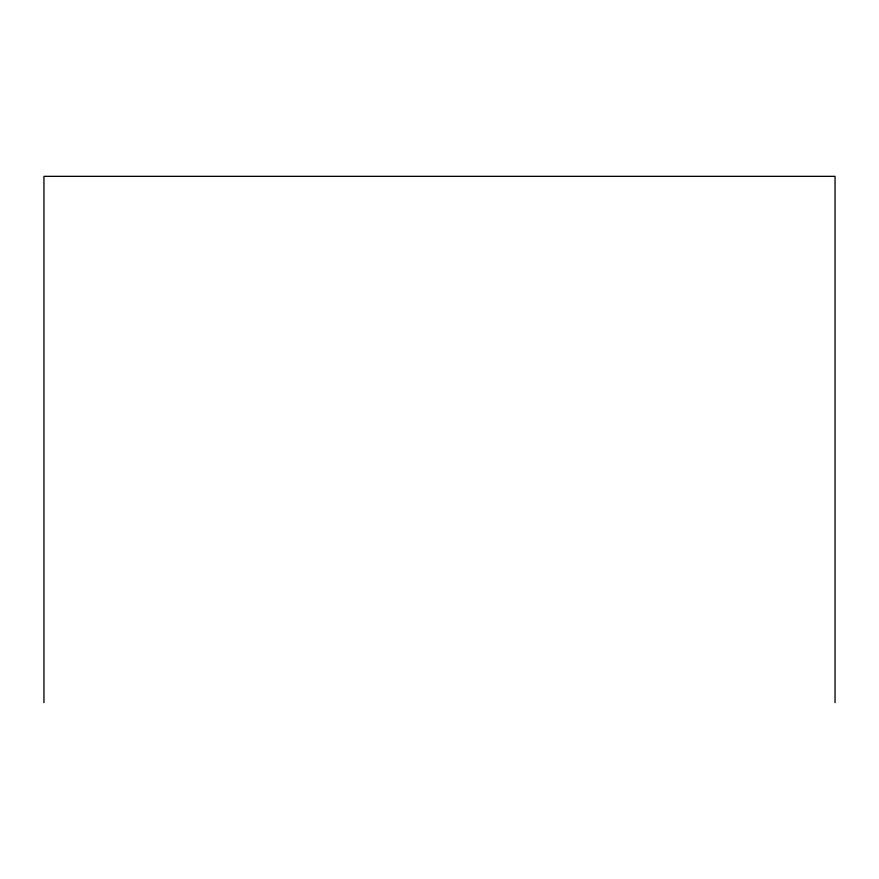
<?xml version="1.0" encoding="UTF-8"?>
<svg xmlns="http://www.w3.org/2000/svg" width="879" height="879" viewBox="0 0 879 879"><rect width="100%" height="100%" fill="white"/><g stroke="black" fill="none" stroke-linecap="round" stroke-linejoin="round"><path stroke-width="1.32" d="M835.05 702.651L835.05 176.349L43.95 176.349L43.95 702.651"/></g></svg>
